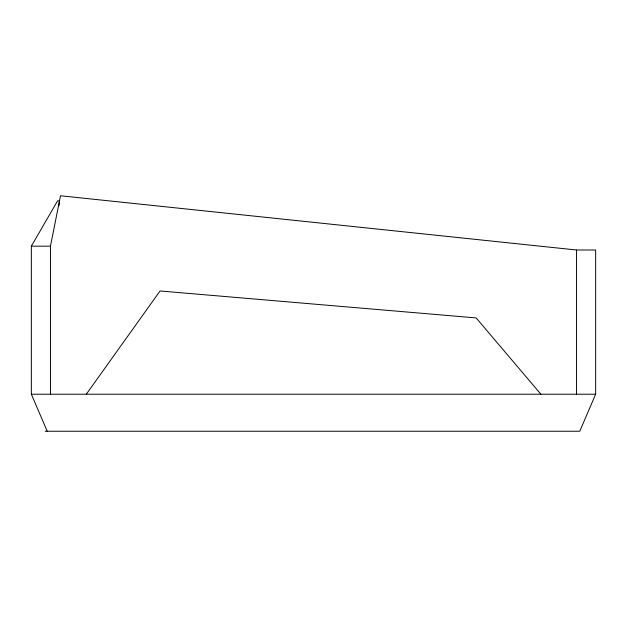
<?xml version="1.0" encoding="UTF-8"?>
<svg xmlns="http://www.w3.org/2000/svg" width="627" height="627" viewBox="0 0 627 627"><rect width="100%" height="100%" fill="white"/><g stroke="black" fill="none" stroke-linecap="round" stroke-linejoin="round"><path stroke-width="0.94" d="M58.977 205.766L59.479 200.969L57.621 200.773L31.35 246.176L31.35 394.226L47.213 431.235M50.45 394.226L50.45 246.176L60.521 195.765L576.55 250.001L595.65 250.001L595.65 394.226L579.787 431.235L45.168 431.235M86.299 394.226L160.065 290.967L476.159 317.92L540.897 394.226M31.35 246.176L50.45 246.176M31.35 394.226L595.65 394.226M576.55 250.001L576.55 394.226"/></g></svg>
